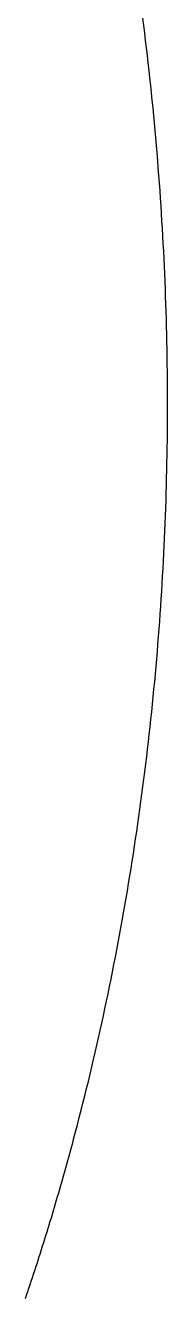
# Model space of a CAD drawing. Header units: millimetres. Extents: x 539514 to 908003, y -69769 to 203909.
# Drawn here: x 905994 to 908003, y -45307 to -27329 of the extents above; entities that cross this region are included whole.
import ezdxf

# ---------------------------------------------------------------- set-up
doc = ezdxf.new("R2010")
doc.units = ezdxf.units.MM
doc.layers.add('CLOSED_AREAS', color=7, linetype='Continuous')

msp = doc.modelspace()

# ---------------------------------------------------------------- linework, layer by layer
at = {"layer": 'CLOSED_AREAS'}
msp.add_lwpolyline([(905994.379, -45336.662), (906011.07, -45287.232), (906027.689, -45237.767), (906044.238, -45188.268), (906060.716, -45138.735), (906077.123, -45089.168), (906093.459, -45039.568), (906109.725, -44989.935), (906125.919, -44940.268), (906142.043, -44890.568), (906158.096, -44840.835), (906174.078, -44791.069), (906189.989, -44741.27), (906205.83, -44691.439), (906221.6, -44641.575), (906237.299, -44591.679), (906252.928, -44541.751), (906268.485, -44491.791), (906283.973, -44441.799), (906299.389, -44391.775), (906314.735, -44341.72), (906330.01, -44291.633), (906345.215, -44241.515), (906360.349, -44191.366), (906375.412, -44141.186), (906390.405, -44090.975), (906405.328, -44040.733), (906420.18, -43990.46), (906434.961, -43940.158), (906449.672, -43889.824), (906464.312, -43839.461), (906478.882, -43789.068), (906493.382, -43738.644), (906507.811, -43688.191), (906522.169, -43637.709), (906536.458, -43587.197), (906550.675, -43536.655), (906564.823, -43486.085), (906578.9, -43435.486), (906592.907, -43384.857), (906606.844, -43334.2), (906620.71, -43283.514), (906634.506, -43232.8), (906648.231, -43182.058), (906661.887, -43131.287), (906675.472, -43080.488), (906702.432, -42978.808), (906729.111, -42877.017), (906755.509, -42775.116), (906781.627, -42673.108), (906807.465, -42570.992), (906833.022, -42468.771), (906858.3, -42366.445), (906883.297, -42264.016), (906908.014, -42161.484), (906932.452, -42058.851), (906956.61, -41956.118), (906980.489, -41853.286), (907004.088, -41750.356), (907027.409, -41647.33), (907050.45, -41544.208), (907073.212, -41440.991), (907095.695, -41337.682), (907117.9, -41234.28), (907139.826, -41130.787), (907161.474, -41027.204), (907182.844, -40923.533), (907203.935, -40819.774), (907224.748, -40715.929), (907245.284, -40611.999), (907265.541, -40507.984), (907285.521, -40403.887), (907305.223, -40299.707), (907324.648, -40195.447), (907343.796, -40091.108), (907362.667, -39986.69), (907381.26, -39882.195), (907399.577, -39777.623), (907417.617, -39672.977), (907435.38, -39568.257), (907452.867, -39463.464), (907470.078, -39358.599), (907487.012, -39253.665), (907503.67, -39148.66), (907520.052, -39043.588), (907536.159, -38938.449), (907551.989, -38833.244), (907567.544, -38727.974), (907582.824, -38622.641), (907597.828, -38517.245), (907612.557, -38411.788), (907627.011, -38306.271), (907641.19, -38200.694), (907655.094, -38095.06), (907668.724, -37989.37), (907682.079, -37883.623), (907695.159, -37777.822), (907707.966, -37671.968), (907720.498, -37566.062), (907732.756, -37460.105), (907744.74, -37354.098), (907756.45, -37248.042), (907767.886, -37141.939), (907779.05, -37035.789), (907789.939, -36929.594), (907800.556, -36823.354), (907810.899, -36717.072), (907820.969, -36610.748), (907830.766, -36504.383), (907840.291, -36397.978), (907849.543, -36291.535), (907858.522, -36185.055), (907867.229, -36078.539), (907875.664, -35971.987), (907883.827, -35865.402), (907891.718, -35758.784), (907899.336, -35652.134), (907906.684, -35545.454), (907913.759, -35438.744), (907920.563, -35332.007), (907927.096, -35225.242), (907933.357, -35118.451), (907939.348, -35011.636), (907945.067, -34904.797), (907950.516, -34797.936), (907955.694, -34691.053), (907960.601, -34584.15), (907965.238, -34477.228), (907969.605, -34370.288), (907973.701, -34263.332), (907977.527, -34156.359), (907981.084, -34049.373), (907984.37, -33942.373), (907987.387, -33835.36), (907990.135, -33728.337), (907992.613, -33621.304), (907994.821, -33514.262), (907996.761, -33407.212), (907998.431, -33300.156), (907999.833, -33193.095), (908000.966, -33086.029), (908001.83, -32978.96), (908002.425, -32871.89), (908002.753, -32764.818), (908002.812, -32657.747), (908002.603, -32550.678), (908002.126, -32443.611), (908001.381, -32336.548), (908000.368, -32229.489), (907999.088, -32122.437), (907997.54, -32015.392), (907995.725, -31908.356), (907993.642, -31801.329), (907991.293, -31694.312), (907988.676, -31587.308), (907985.793, -31480.316), (907982.643, -31373.338), (907979.226, -31266.376), (907975.543, -31159.43), (907971.594, -31052.501), (907967.378, -30945.591), (907962.897, -30838.701), (907958.149, -30731.832), (907953.136, -30624.984), (907947.857, -30518.16), (907942.312, -30411.361), (907936.502, -30304.586), (907930.426, -30197.839), (907924.086, -30091.119), (907917.48, -29984.428), (907910.61, -29877.767), (907903.475, -29771.137), (907896.075, -29664.54), (907888.41, -29557.976), (907880.481, -29451.447), (907872.288, -29344.953), (907863.831, -29238.496), (907855.11, -29132.078), (907846.125, -29025.698), (907836.876, -28919.359), (907827.363, -28813.061), (907817.587, -28706.806), (907807.548, -28600.595), (907797.245, -28494.428), (907786.679, -28388.308), (907775.851, -28282.235), (907764.759, -28176.21), (907753.405, -28070.234), (907741.788, -27964.309), (907729.909, -27858.436), (907717.767, -27752.616), (907705.363, -27646.849), (907692.697, -27541.138), (907679.769, -27435.483), (907666.579, -27329.886), (907653.128, -27224.347)], dxfattribs=at)

doc.saveas('drawing.dxf')
